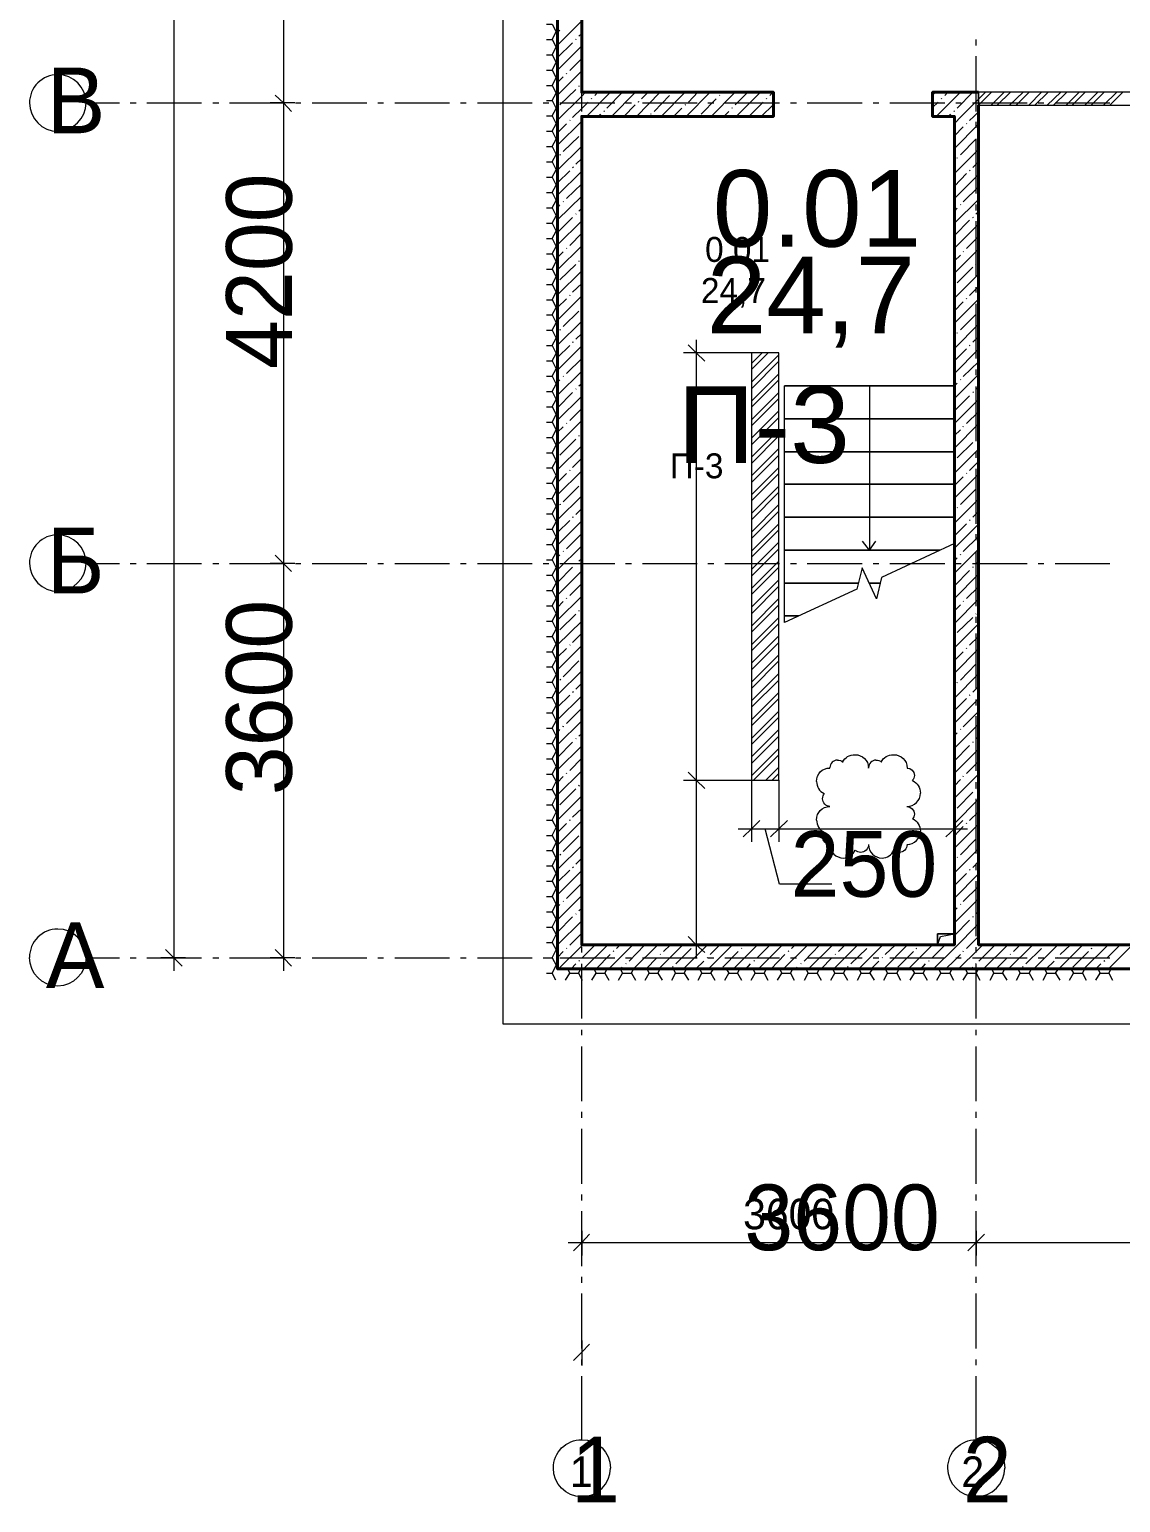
# Model space of a CAD drawing. Header units: millimetres. Extents: x -249154 to 415037, y -45458 to 354837.
# Drawn here: x -235059 to -225100, y -3464 to 9990 of the extents above; entities that cross this region are included whole.
import ezdxf

# ---------------------------------------------------------------- set-up
doc = ezdxf.new("R2010")
doc.units = ezdxf.units.MM
doc.layers.add('PDF _Текст', color=7, linetype='Continuous')
doc.styles.get("Standard").update_dxf_attribs({"font": 'arial.ttf'})

msp = doc.modelspace()

# ---------------------------------------------------------------- linework, layer by layer
at = {"lineweight": 9}
for points in [[(-191611, 25247), (-191611, 25650), (-195996, 25650), (-195996, 29132), (-230738, 29132), (-230738, 909), (-191611, 909), (-191611, 1308)], [(-233742, 28649), (-233742, 1392)], [(-232742, 28649), (-232742, 23675), (-232742, 22828), (-232742, 19672), (-232742, 18524), (-232742, 16520), (-232742, 14919), (-232742, 13521), (-232742, 12619), (-232742, 12017), (-232742, 9319), (-232742, 5112), (-232742, 1392)], [(-230340, 10039), (-230289, 10039), (-230251, 9967), (-230238, 9967)], [(-230289, 9899), (-230251, 9967)], [(-230238, 9848), (-230018, 10068)], [(-230238, 9962), (-230217, 9984)], [(-230340, 9899), (-230289, 9899), (-230251, 9827), (-230238, 9827)], [(-230289, 9759), (-230251, 9827)], [(-230238, 9734), (-230103, 9869)], [(-230238, 9619), (-230018, 9840)], [(-230073, 9899), (-230069, 9903)], [(-230044, 9929), (-230018, 9954)], [(-230018, 9844), (-230018, 9899)], [(-226417, 9844), (-226417, 9899)], [(-230340, 9759), (-230289, 9759), (-230251, 9687), (-230238, 9687)], [(-230128, 9615), (-230018, 9725)], [(-230018, 9242), (-230018, 9746)], [(-226417, 9242), (-226417, 9746)], [(-230340, 9619), (-230289, 9619), (-230251, 9547), (-230238, 9547)], [(-230289, 9619), (-230251, 9687)], [(-230238, 9391), (-230018, 9611)], [(-230238, 9505), (-230188, 9556)], [(-230158, 9585), (-230154, 9590)], [(-230340, 9479), (-230289, 9479), (-230251, 9407), (-230238, 9407)], [(-230289, 9479), (-230251, 9547)], [(-230217, 9302), (-230073, 9441)], [(-230044, 9471), (-230039, 9475)], [(-234140, 9319), (-234085, 9319)], [(-233988, 9319), (-233488, 9319)], [(-233386, 9319), (-233331, 9319)], [(-233233, 9319), (-232734, 9319)], [(-232636, 9319), (-232742, 9319), (-232861, 9319)], [(-232632, 9319), (-232581, 9319)], [(-232479, 9319), (-231980, 9319)], [(-231878, 9319), (-231827, 9319)], [(-231725, 9319), (-231225, 9319)], [(-231124, 9319), (-231073, 9319)], [(-230971, 9319), (-230471, 9319)], [(-230370, 9319), (-230319, 9319)], [(-230340, 9340), (-230289, 9340), (-230251, 9268), (-230238, 9268)], [(-230289, 9340), (-230251, 9407)], [(-230238, 9162), (-230018, 9382), (-229984, 9416)], [(-230217, 9319), (-229717, 9319)], [(-230103, 9187), (-230018, 9268), (-229959, 9327)], [(-229976, 9196), (-229755, 9416)], [(-229929, 9357), (-229925, 9361)], [(-229899, 9386), (-229870, 9416)], [(-229789, 9272), (-229645, 9416)], [(-229747, 9196), (-229527, 9416)], [(-229633, 9196), (-229531, 9302)], [(-229620, 9319), (-229565, 9319)], [(-229518, 9196), (-229302, 9416)], [(-229501, 9327), (-229497, 9335)], [(-229472, 9357), (-229412, 9416)], [(-229463, 9319), (-228963, 9319)], [(-229357, 9242), (-229217, 9386)], [(-229294, 9196), (-229073, 9416)], [(-229188, 9416), (-229188, 9416)], [(-229073, 9302), (-229069, 9306)], [(-229065, 9196), (-228845, 9416)], [(-229044, 9327), (-228959, 9416)], [(-228929, 9217), (-228790, 9357)], [(-228866, 9319), (-228811, 9319)], [(-228836, 9196), (-228616, 9416)], [(-228760, 9386), (-228756, 9391)], [(-228730, 9416), (-228730, 9416)], [(-228713, 9319), (-228213, 9319)], [(-228616, 9302), (-228501, 9416)], [(-228607, 9196), (-228387, 9416)], [(-228493, 9196), (-228362, 9327)], [(-228379, 9196), (-228268, 9306)], [(-228332, 9357), (-228328, 9361)], [(-228302, 9386), (-228273, 9416)], [(-228112, 9319), (-228057, 9319)], [(-227959, 9319), (-227459, 9319)], [(-227358, 9319), (-227307, 9319)], [(-227205, 9319), (-226705, 9319)], [(-226815, 9391), (-226790, 9416)], [(-226815, 9276), (-226765, 9327)], [(-226782, 9196), (-226561, 9416)], [(-226735, 9357), (-226731, 9361)], [(-226705, 9386), (-226676, 9416)], [(-226616, 9132), (-226553, 9196), (-226396, 9352)], [(-226604, 9319), (-226553, 9319)], [(-226591, 9272), (-226447, 9416)], [(-226451, 9319), (-225951, 9319)], [(-226396, 9352), (-226332, 9416)], [(-226396, 9297), (-226277, 9416)], [(-226396, 9297), (-226396, 9416)], [(-226282, 9297), (-226163, 9416)], [(-226227, 9297), (-226104, 9416)], [(-226112, 9297), (-225989, 9416)], [(-226053, 9297), (-225934, 9416)], [(-225938, 9297), (-225820, 9416)], [(-225883, 9297), (-225761, 9416)], [(-225850, 9319), (-225799, 9319)], [(-225769, 9297), (-225646, 9416)], [(-225710, 9297), (-225591, 9416)], [(-225697, 9319), (-225197, 9319)], [(-225595, 9297), (-225477, 9416)], [(-225540, 9297), (-225422, 9416)], [(-225426, 9297), (-225307, 9416)], [(-225367, 9297), (-225248, 9416)], [(-225256, 9297), (-225134, 9416)], [(-225197, 9297), (-225079, 9416)], [(-230340, 9200), (-230289, 9200), (-230251, 9128), (-230238, 9128)], [(-230289, 9200), (-230251, 9268)], [(-230238, 9276), (-230238, 9276)], [(-230238, 8933), (-230018, 9153)], [(-230128, 9158), (-230124, 9162)], [(-229861, 9196), (-229844, 9217)], [(-229815, 9242), (-229811, 9246)], [(-229387, 9217), (-229383, 9221)], [(-229179, 9196), (-229103, 9272)], [(-228722, 9196), (-228675, 9242)], [(-228646, 9272), (-228641, 9276)], [(-226667, 9196), (-226650, 9217)], [(-226621, 9242), (-226616, 9246)], [(-226477, 9158), (-226438, 9196), (-226396, 9238)], [(-230340, 9060), (-230289, 9060), (-230251, 8988), (-230238, 8988)], [(-230289, 9060), (-230251, 9128)], [(-230238, 9047), (-230158, 9128)], [(-230018, 9090), (-230018, 9145)], [(-226616, 8903), (-226396, 9124)], [(-226616, 9018), (-226536, 9102)], [(-226506, 9128), (-226502, 9132)], [(-226417, 9090), (-226417, 9145)], [(-230340, 8920), (-230289, 8920), (-230251, 8848), (-230238, 8848)], [(-230289, 8920), (-230251, 8988)], [(-230238, 8704), (-230018, 8925)], [(-230188, 8874), (-230044, 9013)], [(-230018, 8492), (-230018, 8992)], [(-226616, 8675), (-226396, 8895)], [(-226561, 8844), (-226421, 8988)], [(-226417, 8492), (-226417, 8992)], [(-230340, 8780), (-230289, 8780), (-230251, 8708), (-230238, 8708)], [(-230289, 8780), (-230251, 8848)], [(-230217, 8844), (-230209, 8848)], [(-230073, 8759), (-230018, 8810)], [(-226591, 8814), (-226587, 8819)], [(-226447, 8730), (-226396, 8780)], [(-230340, 8641), (-230289, 8641), (-230251, 8569), (-230238, 8569)], [(-230289, 8641), (-230251, 8708)], [(-230238, 8590), (-230128, 8700)], [(-230238, 8475), (-230018, 8696)], [(-230103, 8730), (-230094, 8734)], [(-226616, 8560), (-226506, 8675)], [(-226616, 8446), (-226396, 8666)], [(-226477, 8700), (-226472, 8704)], [(-230340, 8501), (-230289, 8501), (-230251, 8429), (-230238, 8429)], [(-230289, 8501), (-230251, 8569)], [(-230158, 8446), (-230018, 8581)], [(-226536, 8416), (-226396, 8552)], [(-230340, 8361), (-230289, 8361), (-230251, 8289), (-230238, 8289)], [(-230289, 8361), (-230251, 8429)], [(-230238, 8251), (-230018, 8467)], [(-230238, 8361), (-230217, 8387)], [(-230188, 8416), (-230183, 8420)], [(-230044, 8331), (-230018, 8357)], [(-230018, 8336), (-230018, 8391)], [(-226616, 8221), (-226396, 8437)], [(-226616, 8331), (-226591, 8357)], [(-226561, 8387), (-226557, 8391)], [(-226417, 8336), (-226417, 8391)], [(-230340, 8221), (-230289, 8221), (-230251, 8149), (-230238, 8149)], [(-230289, 8221), (-230251, 8289)], [(-230238, 8137), (-230103, 8272)], [(-230238, 8022), (-230018, 8242)], [(-230073, 8302), (-230069, 8306)], [(-230018, 7738), (-230018, 8238)], [(-226616, 8107), (-226477, 8247)], [(-226616, 7993), (-226396, 8213)], [(-226447, 8272), (-226443, 8276)], [(-226421, 8302), (-226396, 8327)], [(-226417, 7738), (-226417, 8238)], [(-230340, 8081), (-230289, 8081), (-230251, 8009), (-230238, 8009)], [(-230289, 8081), (-230251, 8149)], [(-230128, 8018), (-230018, 8128)], [(-226506, 7988), (-226396, 8098)], [(-230340, 7942), (-230289, 7942), (-230251, 7870), (-230238, 7870)], [(-230289, 7942), (-230251, 8009)], [(-230238, 7793), (-230018, 8014)], [(-230238, 7908), (-230188, 7959)], [(-230158, 7988), (-230154, 7993)], [(-226616, 7764), (-226396, 7984)], [(-226536, 7959), (-226532, 7963)], [(-230289, 7802), (-230251, 7870)], [(-230217, 7704), (-230073, 7844)], [(-230044, 7874), (-230039, 7878)], [(-226616, 7878), (-226561, 7929)], [(-226591, 7675), (-226447, 7819)], [(-226421, 7844), (-226417, 7848)], [(-230340, 7802), (-230289, 7802), (-230251, 7730), (-230238, 7730)], [(-230289, 7662), (-230251, 7730)], [(-230238, 7565), (-230018, 7785)], [(-230238, 7679), (-230238, 7679)], [(-230103, 7590), (-230018, 7671)], [(-226616, 7535), (-226396, 7755)], [(-230340, 7662), (-230289, 7662), (-230251, 7590), (-230238, 7590)], [(-230289, 7522), (-230251, 7590)], [(-230238, 7336), (-230018, 7556)], [(-230128, 7560), (-230124, 7565)], [(-230018, 7586), (-230018, 7637)], [(-226616, 7649), (-226616, 7649)], [(-226506, 7531), (-226502, 7535)], [(-226477, 7560), (-226396, 7641)], [(-226417, 7586), (-226417, 7637)], [(-230340, 7522), (-230289, 7522), (-230251, 7450), (-230238, 7450)], [(-230289, 7382), (-230251, 7450)], [(-230238, 7450), (-230158, 7531)], [(-230188, 7277), (-230044, 7416)], [(-230018, 6984), (-230018, 7484)], [(-226616, 7306), (-226396, 7527)], [(-226616, 7421), (-226536, 7501)], [(-226417, 6984), (-226417, 7484)], [(-230340, 7382), (-230289, 7382), (-230251, 7310), (-230238, 7310)], [(-230289, 7243), (-230251, 7310)], [(-230238, 7107), (-230018, 7327)], [(-226616, 7077), (-226396, 7298)], [(-226561, 7247), (-226421, 7387)], [(-230340, 7243), (-230289, 7243), (-230251, 7171), (-230238, 7171)], [(-230289, 7103), (-230251, 7171)], [(-230217, 7247), (-230209, 7251)], [(-230103, 7133), (-230094, 7137)], [(-230073, 7162), (-230018, 7213)], [(-228972, 7154), (-228972, 3133), (-228972, 1511)], [(-226591, 7217), (-226587, 7222)], [(-226447, 7133), (-226396, 7183)], [(-230340, 7103), (-230289, 7103), (-230251, 7031), (-230238, 7031)], [(-230289, 6963), (-230251, 7031)], [(-230238, 6993), (-230128, 7103)], [(-230238, 6878), (-230018, 7099)], [(-228468, 7035), (-228972, 7035), (-229090, 7035)], [(-228468, 6938), (-228370, 7035)], [(-228468, 6883), (-228315, 7035)], [(-228468, 6768), (-228218, 7018)], [(-226616, 6963), (-226506, 7073)], [(-226616, 6849), (-226396, 7069)], [(-226477, 7103), (-226472, 7107)], [(-230340, 6963), (-230289, 6963), (-230251, 6891), (-230238, 6891)], [(-230289, 6823), (-230251, 6891)], [(-230238, 6650), (-230018, 6870)], [(-230158, 6849), (-230018, 6984)], [(-230018, 6832), (-230018, 6883)], [(-228468, 6709), (-228218, 6959)], [(-226536, 6819), (-226396, 6955)], [(-226417, 6832), (-226417, 6883)], [(-230340, 6823), (-230289, 6823), (-230251, 6751), (-230238, 6751)], [(-230289, 6683), (-230251, 6751)], [(-230238, 6764), (-230217, 6789)], [(-230188, 6819), (-230183, 6823)], [(-230044, 6734), (-230018, 6756)], [(-230018, 6230), (-230018, 6730)], [(-228468, 6595), (-228218, 6844)], [(-228468, 6539), (-228218, 6789)], [(-226616, 6734), (-228167, 6734)], [(-227392, 6734), (-227392, 6434), (-227392, 6133), (-227392, 5836), (-227392, 5535), (-227392, 5235), (-227455, 5315)], [(-226616, 6620), (-226396, 6840)], [(-226616, 6734), (-226591, 6760)], [(-226561, 6789), (-226557, 6794)], [(-226417, 6230), (-226417, 6730)], [(-230340, 6683), (-230289, 6683), (-230251, 6611), (-230238, 6611)], [(-230289, 6544), (-230251, 6611)], [(-230238, 6535), (-230103, 6675)], [(-230238, 6421), (-230018, 6641)], [(-230073, 6705), (-230069, 6709)], [(-228468, 6425), (-228218, 6675)], [(-228468, 6370), (-228218, 6620)], [(-226616, 6506), (-226477, 6645)], [(-226616, 6391), (-226396, 6611)], [(-226447, 6675), (-226443, 6679)], [(-226421, 6705), (-226396, 6726)], [(-230340, 6544), (-230289, 6544), (-230251, 6472), (-230238, 6472)], [(-230289, 6404), (-230251, 6472)], [(-230128, 6417), (-230018, 6527)], [(-228468, 6256), (-228218, 6506)], [(-226506, 6391), (-226396, 6497)], [(-230340, 6404), (-230289, 6404), (-230251, 6332), (-230238, 6332)], [(-230289, 6264), (-230251, 6332)], [(-230238, 6196), (-230018, 6417)], [(-230238, 6311), (-230188, 6362)], [(-230158, 6391), (-230154, 6395)], [(-228468, 6196), (-228218, 6446)], [(-228468, 6082), (-228218, 6332)], [(-226616, 6167), (-226396, 6387)], [(-226616, 6281), (-226561, 6332)], [(-226536, 6362), (-226532, 6366)], [(-230340, 6264), (-230289, 6264), (-230251, 6192), (-230238, 6192)], [(-230289, 6124), (-230251, 6192)], [(-230217, 6103), (-230073, 6247)], [(-230044, 6277), (-230039, 6281)], [(-228468, 6027), (-228218, 6277)], [(-226591, 6078), (-226447, 6217)], [(-226421, 6247), (-226417, 6251)], [(-230340, 6124), (-230289, 6124), (-230251, 6052), (-230238, 6052)], [(-230238, 5968), (-230018, 6188)], [(-230238, 6082), (-230238, 6082)], [(-230103, 5989), (-230018, 6073)], [(-230018, 6078), (-230018, 6129)], [(-228468, 5912), (-228218, 6162)], [(-228468, 5853), (-228218, 6103)], [(-226616, 5938), (-226396, 6158)], [(-226417, 6078), (-226417, 6129)], [(-230340, 5985), (-230289, 5985), (-230251, 5912), (-230238, 5912)], [(-230289, 5985), (-230251, 6052)], [(-230238, 5739), (-230018, 5959)], [(-230238, 5853), (-230158, 5934)], [(-230128, 5963), (-230124, 5968)], [(-230018, 5476), (-230018, 5976)], [(-228468, 5739), (-228218, 5989)], [(-228468, 5684), (-228218, 5934)], [(-226616, 6052), (-226616, 6052)], [(-226616, 5709), (-226396, 5929)], [(-226506, 5934), (-226502, 5938)], [(-226477, 5963), (-226396, 6044)], [(-226417, 5476), (-226417, 5976)], [(-230340, 5845), (-230289, 5845), (-230251, 5773), (-230238, 5773)], [(-230289, 5845), (-230251, 5912)], [(-230188, 5675), (-230044, 5819)], [(-228468, 5569), (-228218, 5819)], [(-226616, 5824), (-226536, 5904)], [(-226561, 5650), (-226421, 5790)], [(-230340, 5705), (-230289, 5705), (-230251, 5633), (-230238, 5633)], [(-230289, 5705), (-230251, 5773)], [(-230238, 5510), (-230018, 5730)], [(-230217, 5650), (-230209, 5654)], [(-228468, 5510), (-228218, 5764)], [(-226616, 5480), (-226396, 5701)], [(-230340, 5565), (-230289, 5565), (-230251, 5493), (-230238, 5493)], [(-230289, 5565), (-230251, 5633)], [(-230103, 5535), (-230094, 5540)], [(-230073, 5561), (-230018, 5616)], [(-228468, 5400), (-228218, 5650)], [(-228468, 5341), (-228218, 5591)], [(-226591, 5620), (-226587, 5624)], [(-226447, 5535), (-226396, 5586)], [(-230340, 5425), (-230289, 5425), (-230251, 5353), (-230238, 5353)], [(-230289, 5425), (-230251, 5493)], [(-230238, 5396), (-230128, 5506)], [(-230238, 5281), (-230018, 5502)], [(-230158, 5247), (-230018, 5387)], [(-228468, 5226), (-228218, 5476)], [(-228468, 5171), (-228218, 5421)], [(-226616, 5366), (-226506, 5476)], [(-226616, 5252), (-226396, 5472)], [(-226477, 5506), (-226472, 5510)], [(-230340, 5286), (-230289, 5286), (-230251, 5213), (-230238, 5213)], [(-230289, 5286), (-230251, 5353)], [(-230238, 5053), (-230018, 5273)], [(-230018, 5324), (-230018, 5379)], [(-228468, 5057), (-228218, 5307)], [(-228468, 4997), (-228218, 5247)], [(-227392, 5235), (-227332, 5315)], [(-226536, 5222), (-226396, 5358)], [(-226417, 5324), (-226417, 5379)], [(-230340, 5146), (-230289, 5146), (-230251, 5074), (-230238, 5074)], [(-230289, 5146), (-230251, 5213)], [(-230238, 5167), (-230217, 5192)], [(-230188, 5222), (-230183, 5226)], [(-230044, 5133), (-230018, 5158)], [(-230018, 4722), (-230018, 5222)], [(-228468, 4883), (-228218, 5133)], [(-226616, 5023), (-226396, 5243)], [(-226616, 5137), (-226591, 5163)], [(-226561, 5192), (-226557, 5197)], [(-226421, 5108), (-226396, 5129)], [(-226417, 4722), (-226417, 5222)], [(-234543, 5112), (-234237, 5112)], [(-234140, 5112), (-234085, 5112)], [(-233988, 5112), (-233488, 5112)], [(-233386, 5112), (-233331, 5112)], [(-233233, 5112), (-232734, 5112)], [(-232636, 5112), (-232742, 5112), (-232861, 5112)], [(-232632, 5112), (-232581, 5112)], [(-232479, 5112), (-231980, 5112)], [(-231878, 5112), (-231827, 5112)], [(-231725, 5112), (-231225, 5112)], [(-231124, 5112), (-231073, 5112)], [(-230971, 5112), (-230471, 5112)], [(-230370, 5112), (-230319, 5112)], [(-230340, 5006), (-230289, 5006), (-230251, 4934), (-230238, 4934)], [(-230289, 5006), (-230251, 5074)], [(-230238, 4938), (-230103, 5078)], [(-230238, 4824), (-230018, 5044)], [(-230217, 5112), (-229717, 5112)], [(-230073, 5108), (-230069, 5112)], [(-229620, 5112), (-229565, 5112)], [(-229463, 5112), (-228963, 5112)], [(-228866, 5112), (-228811, 5112)], [(-228713, 5112), (-228213, 5112)], [(-228468, 4828), (-228218, 5078)], [(-228112, 5112), (-228057, 5112)], [(-227959, 5112), (-227459, 5112)], [(-227358, 5112), (-227307, 5112)], [(-227205, 5112), (-226705, 5112)], [(-226616, 4908), (-226477, 5048)], [(-226616, 4794), (-226396, 5014)], [(-226604, 5112), (-226553, 5112)], [(-226451, 5112), (-225951, 5112)], [(-226447, 5078), (-226443, 5082)], [(-225850, 5112), (-225799, 5112)], [(-225697, 5112), (-225197, 5112)], [(-230340, 4866), (-230289, 4866), (-230251, 4794), (-230238, 4794)], [(-230289, 4866), (-230251, 4934)], [(-230128, 4820), (-230018, 4930)], [(-228468, 4714), (-228218, 4964)], [(-228468, 4654), (-228218, 4904)], [(-226506, 4794), (-226396, 4900)], [(-230340, 4726), (-230289, 4726), (-230251, 4654), (-230238, 4654)], [(-230289, 4726), (-230251, 4794)], [(-230238, 4595), (-230018, 4815)], [(-230238, 4709), (-230188, 4764)], [(-230158, 4794), (-230154, 4798)], [(-228468, 4540), (-228218, 4794)], [(-228468, 4485), (-228218, 4735)], [(-226616, 4565), (-226396, 4786)], [(-226616, 4680), (-226561, 4735)], [(-226536, 4764), (-226532, 4769)], [(-230340, 4587), (-230289, 4587), (-230251, 4514), (-230238, 4514)], [(-230289, 4587), (-230251, 4654)], [(-230238, 4370), (-230018, 4587)], [(-230217, 4506), (-230073, 4650)], [(-230044, 4680), (-230039, 4684)], [(-230018, 4570), (-230018, 4625)], [(-228468, 4370), (-228218, 4620)], [(-226591, 4481), (-226447, 4620)], [(-226421, 4650), (-226417, 4654)], [(-226417, 4570), (-226417, 4625)], [(-230340, 4447), (-230289, 4447), (-230251, 4375), (-230238, 4375)], [(-230289, 4447), (-230251, 4514)], [(-230238, 4481), (-230238, 4485)], [(-230103, 4392), (-230018, 4476)], [(-230018, 3968), (-230018, 4472)], [(-228468, 4315), (-228218, 4565)], [(-228468, 4201), (-228218, 4451)], [(-226616, 4341), (-226396, 4561)], [(-226616, 4451), (-226616, 4455)], [(-226477, 4366), (-226396, 4447)], [(-226417, 3968), (-226417, 4472)], [(-230340, 4307), (-230289, 4307), (-230251, 4235), (-230238, 4235)], [(-230289, 4307), (-230251, 4375)], [(-230238, 4142), (-230018, 4362)], [(-230238, 4256), (-230158, 4337)], [(-230128, 4366), (-230124, 4370)], [(-228468, 4142), (-228218, 4392)], [(-226616, 4112), (-226396, 4332)], [(-226616, 4226), (-226536, 4307)], [(-226506, 4337), (-226502, 4341)], [(-230289, 4167), (-230251, 4235)], [(-230188, 4078), (-230044, 4222)], [(-228468, 4027), (-228218, 4277)], [(-228468, 3972), (-228218, 4222)], [(-226561, 4048), (-226421, 4193)], [(-230340, 4167), (-230289, 4167), (-230251, 4095), (-230238, 4095)], [(-230289, 4027), (-230251, 4095)], [(-230238, 3913), (-230018, 4133)], [(-230217, 4048), (-230209, 4057)], [(-228468, 3858), (-228218, 4108)], [(-228468, 3799), (-228218, 4048)], [(-226616, 3883), (-226396, 4104)], [(-230340, 4027), (-230289, 4027), (-230251, 3955), (-230238, 3955)], [(-230289, 3888), (-230251, 3955)], [(-230238, 3799), (-230128, 3909)], [(-230238, 3684), (-230018, 3904)], [(-230103, 3938), (-230094, 3943)], [(-230073, 3964), (-230018, 4019)], [(-228468, 3684), (-228218, 3934)], [(-226591, 4023), (-226587, 4027)], [(-226477, 3909), (-226472, 3913)], [(-226447, 3938), (-226396, 3989)], [(-230340, 3888), (-230289, 3888), (-230251, 3815), (-230238, 3815)], [(-230289, 3748), (-230251, 3815)], [(-230158, 3650), (-230018, 3790)], [(-230018, 3815), (-230018, 3871)], [(-228468, 3629), (-228218, 3879)], [(-226616, 3769), (-226506, 3879)], [(-226616, 3655), (-226396, 3875)], [(-226417, 3815), (-226417, 3871)], [(-230340, 3748), (-230289, 3748), (-230251, 3676), (-230238, 3676)], [(-230289, 3608), (-230251, 3676)], [(-230238, 3455), (-230018, 3676)], [(-230018, 3218), (-230018, 3718)], [(-228468, 3515), (-228218, 3765)], [(-228468, 3460), (-228218, 3710)], [(-226616, 3426), (-226396, 3646)], [(-226536, 3621), (-226396, 3760)], [(-226417, 3218), (-226417, 3718)], [(-230340, 3608), (-230289, 3608), (-230251, 3536), (-230238, 3536)], [(-230289, 3468), (-230251, 3536)], [(-230238, 3570), (-230217, 3595)], [(-230188, 3621), (-230183, 3629)], [(-230073, 3510), (-230069, 3515)], [(-230044, 3536), (-230018, 3561)], [(-228468, 3345), (-228218, 3595)], [(-228468, 3286), (-228218, 3536)], [(-226616, 3540), (-226591, 3566)], [(-226561, 3595), (-226557, 3599)], [(-226421, 3510), (-226396, 3532)], [(-230340, 3468), (-230289, 3468), (-230251, 3396), (-230238, 3396)], [(-230289, 3328), (-230251, 3396)], [(-230238, 3341), (-230103, 3481)], [(-230238, 3227), (-230018, 3447)], [(-228468, 3172), (-228218, 3422)], [(-228451, 3133), (-228218, 3366)], [(-226616, 3311), (-226477, 3451)], [(-226616, 3197), (-226396, 3417)], [(-226447, 3481), (-226443, 3485)], [(-230340, 3328), (-230289, 3328), (-230251, 3256), (-230238, 3256)], [(-230289, 3189), (-230251, 3256)], [(-230128, 3222), (-230018, 3333)], [(-228336, 3133), (-228218, 3252)], [(-226506, 3193), (-226396, 3303)], [(-230340, 3189), (-230289, 3189), (-230251, 3121), (-230238, 3121)], [(-230289, 3049), (-230251, 3121)], [(-230238, 2998), (-230018, 3218)], [(-230238, 3112), (-230188, 3167)], [(-230158, 3193), (-230154, 3201)], [(-230018, 3061), (-230018, 3116)], [(-229090, 3133), (-228972, 3133), (-228468, 3133), (-228468, 2689), (-228468, 2570)], [(-228281, 3133), (-228218, 3193)], [(-228218, 3133), (-228218, 2689), (-228218, 2570)], [(-226616, 2968), (-226396, 3189)], [(-226616, 3083), (-226561, 3138)], [(-226616, 3133), (-226616, 2689), (-226616, 2570)], [(-226536, 3167), (-226532, 3172)], [(-226417, 3061), (-226417, 3116)], [(-230340, 3049), (-230289, 3049), (-230251, 2981), (-230238, 2981)], [(-230289, 2909), (-230251, 2981)], [(-230238, 2769), (-230018, 2989)], [(-230217, 2909), (-230073, 3053)], [(-230044, 3078), (-230039, 3087)], [(-230018, 2464), (-230018, 2964)], [(-226591, 2879), (-226447, 3023)], [(-226421, 3053), (-226417, 3057)], [(-226417, 2464), (-226417, 2964)], [(-230340, 2909), (-230289, 2909), (-230251, 2841), (-230238, 2841)], [(-230289, 2769), (-230251, 2841)], [(-230238, 2883), (-230238, 2883)], [(-230103, 2795), (-230018, 2875)], [(-226616, 2739), (-226396, 2960)], [(-226616, 2854), (-226616, 2858)], [(-226477, 2765), (-226396, 2845)], [(-230340, 2769), (-230289, 2769), (-230251, 2701), (-230238, 2701)], [(-230289, 2629), (-230251, 2701)], [(-230238, 2540), (-230018, 2761)], [(-230238, 2655), (-230158, 2739)], [(-230128, 2765), (-230124, 2773)], [(-226616, 2511), (-226396, 2731)], [(-226616, 2625), (-226536, 2710)], [(-226506, 2739), (-226502, 2744)], [(-230340, 2629), (-230289, 2629), (-230251, 2562), (-230238, 2562)], [(-230289, 2490), (-230251, 2562)], [(-230188, 2481), (-230044, 2625)], [(-228590, 2689), (-228218, 2689), (-226498, 2689)], [(-227735, 2185), (-228213, 2185), (-228345, 2689)], [(-226561, 2451), (-226421, 2595)], [(-230340, 2490), (-230289, 2490), (-230251, 2422), (-230238, 2422)], [(-230238, 2316), (-230018, 2536)], [(-230217, 2451), (-230209, 2456)], [(-226616, 2286), (-226396, 2506)], [(-226591, 2426), (-226587, 2430)], [(-230340, 2350), (-230289, 2350), (-230251, 2282), (-230238, 2282)], [(-230289, 2350), (-230251, 2422)], [(-230238, 2201), (-230128, 2312)], [(-230238, 2087), (-230018, 2307)], [(-230103, 2337), (-230094, 2341)], [(-230073, 2367), (-230018, 2422)], [(-230018, 2312), (-230018, 2362)], [(-226477, 2312), (-226472, 2316)], [(-226447, 2337), (-226396, 2392)], [(-226417, 2312), (-226417, 2362)], [(-230340, 2210), (-230289, 2210), (-230251, 2142), (-230238, 2142)], [(-230289, 2210), (-230251, 2282)], [(-230158, 2053), (-230018, 2193)], [(-230018, 1710), (-230018, 2210)], [(-226616, 2172), (-226506, 2282)], [(-226616, 2057), (-226396, 2278)], [(-226536, 2024), (-226396, 2163)], [(-226417, 1710), (-226417, 2210)], [(-230340, 2070), (-230289, 2070), (-230251, 2002), (-230238, 2002)], [(-230289, 2070), (-230251, 2142)], [(-230238, 1858), (-230018, 2079)], [(-230188, 2024), (-230183, 2028)], [(-226616, 1829), (-226396, 2049)], [(-230340, 1930), (-230289, 1930), (-230251, 1863), (-230238, 1863)], [(-230289, 1930), (-230251, 2002)], [(-230238, 1973), (-230217, 1998)], [(-230238, 1744), (-230103, 1884)], [(-230073, 1909), (-230069, 1913)], [(-230044, 1939), (-230018, 1964)], [(-226616, 1943), (-226591, 1968)], [(-226561, 1998), (-226557, 2002)], [(-226447, 1884), (-226443, 1888)], [(-226421, 1909), (-226396, 1935)], [(-230340, 1791), (-230289, 1791), (-230251, 1723), (-230238, 1723)], [(-230289, 1791), (-230251, 1863)], [(-230238, 1630), (-230018, 1850)], [(-226807, 1409), (-226616, 1600), (-226396, 1820)], [(-226616, 1714), (-226477, 1854)], [(-230340, 1651), (-230289, 1651), (-230251, 1583), (-230238, 1583)], [(-230289, 1651), (-230251, 1723)], [(-230230, 1409), (-230018, 1621), (-230010, 1630)], [(-230128, 1625), (-230018, 1735)], [(-230014, 1511), (-229895, 1630)], [(-230001, 1409), (-229781, 1630)], [(-229772, 1409), (-229552, 1630)], [(-229700, 1596), (-229666, 1630)], [(-229586, 1481), (-229446, 1625)], [(-229544, 1409), (-229323, 1630)], [(-229315, 1409), (-229095, 1630)], [(-229272, 1570), (-229209, 1630)], [(-229090, 1409), (-228870, 1630)], [(-228866, 1630), (-228972, 1630), (-229090, 1630)], [(-228989, 1625), (-228984, 1630)], [(-228862, 1409), (-228641, 1630)], [(-228845, 1541), (-228756, 1630)], [(-228633, 1409), (-228413, 1630)], [(-228531, 1625), (-228527, 1630)], [(-228417, 1511), (-228298, 1630)], [(-228404, 1409), (-228184, 1630)], [(-228175, 1409), (-227955, 1630)], [(-228103, 1596), (-228069, 1630)], [(-227989, 1481), (-227849, 1625)], [(-227947, 1409), (-227726, 1630)], [(-227718, 1409), (-227497, 1630)], [(-227675, 1570), (-227612, 1630)], [(-227489, 1409), (-227269, 1630)], [(-227392, 1625), (-227387, 1630)], [(-227260, 1409), (-227044, 1630)], [(-227248, 1541), (-227154, 1630)], [(-227036, 1409), (-226815, 1630)], [(-226934, 1625), (-226930, 1630)], [(-226820, 1511), (-226701, 1630)], [(-226769, 1630), (-226743, 1706), (-226616, 1731)], [(-226578, 1409), (-226396, 1591), (-226358, 1630)], [(-226506, 1596), (-226396, 1706)], [(-226392, 1481), (-226248, 1625)], [(-226349, 1409), (-226129, 1630)], [(-226121, 1409), (-225900, 1630)], [(-226078, 1570), (-226015, 1630)], [(-225892, 1409), (-225672, 1630)], [(-225794, 1625), (-225786, 1630)], [(-225663, 1409), (-225443, 1630)], [(-225650, 1541), (-225557, 1630)], [(-225434, 1409), (-225214, 1630)], [(-225337, 1625), (-225328, 1630)], [(-225223, 1511), (-225104, 1630)], [(-225210, 1409), (-224990, 1630)], [(-234543, 1511), (-234237, 1511)], [(-234140, 1511), (-234085, 1511)], [(-233988, 1511), (-233488, 1511)], [(-233636, 1511), (-233742, 1511), (-233860, 1511)], [(-233386, 1511), (-233331, 1511)], [(-233233, 1511), (-232734, 1511)], [(-232636, 1511), (-232742, 1511), (-232861, 1511)], [(-232632, 1511), (-232581, 1511)], [(-232479, 1511), (-231980, 1511)], [(-231878, 1511), (-231827, 1511)], [(-231725, 1511), (-231225, 1511)], [(-231124, 1511), (-231073, 1511)], [(-230971, 1511), (-230471, 1511)], [(-230370, 1511), (-230319, 1511)], [(-230340, 1511), (-230289, 1511), (-230251, 1443), (-230238, 1443)], [(-230289, 1511), (-230251, 1583)], [(-230238, 1515), (-230188, 1570)], [(-230217, 1511), (-229717, 1511)], [(-230158, 1596), (-230154, 1600)], [(-230044, 1481), (-230039, 1486)], [(-230018, 1558), (-230018, 1608)], [(-229887, 1409), (-229760, 1541)], [(-229730, 1570), (-229726, 1574)], [(-229620, 1511), (-229565, 1511)], [(-229463, 1511), (-228963, 1511)], [(-229429, 1409), (-229332, 1511)], [(-229302, 1541), (-229298, 1545)], [(-229158, 1456), (-229018, 1596)], [(-228976, 1409), (-228904, 1481)], [(-228874, 1511), (-228870, 1515)], [(-228866, 1511), (-228811, 1511)], [(-228730, 1426), (-228590, 1570)], [(-228713, 1511), (-228213, 1511)], [(-228561, 1596), (-228557, 1600)], [(-228446, 1481), (-228442, 1486)], [(-228290, 1409), (-228163, 1541)], [(-228133, 1570), (-228129, 1574)], [(-228112, 1511), (-228057, 1511)], [(-227959, 1511), (-227459, 1511)], [(-227832, 1409), (-227735, 1511)], [(-227705, 1541), (-227701, 1545)], [(-227561, 1456), (-227417, 1596)], [(-227375, 1409), (-227307, 1481)], [(-227358, 1511), (-227307, 1511)], [(-227277, 1511), (-227273, 1515)], [(-227205, 1511), (-226705, 1511)], [(-227133, 1426), (-226989, 1570)], [(-226964, 1596), (-226959, 1600)], [(-226849, 1481), (-226845, 1486)], [(-226693, 1409), (-226616, 1486), (-226561, 1541)], [(-226604, 1511), (-226553, 1511)], [(-226536, 1570), (-226532, 1574)], [(-226451, 1511), (-225951, 1511)], [(-226417, 1558), (-226417, 1608)], [(-226235, 1409), (-226133, 1511)], [(-226108, 1541), (-226104, 1545)], [(-225964, 1456), (-225820, 1596)], [(-225850, 1511), (-225799, 1511)], [(-225778, 1409), (-225705, 1481)], [(-225697, 1511), (-225197, 1511)], [(-225680, 1511), (-225676, 1515)], [(-225536, 1426), (-225392, 1570)], [(-225367, 1596), (-225358, 1600)], [(-225252, 1481), (-225244, 1486)], [(-230340, 1371), (-230289, 1371), (-230268, 1409), (-230251, 1443)], [(-230255, 1308), (-230289, 1371)], [(-230238, 1409), (-230238, 1409)], [(-230166, 1308), (-230128, 1371)], [(-230149, 1409), (-230128, 1371), (-230048, 1371), (-230014, 1308)], [(-230116, 1409), (-230073, 1456)], [(-230048, 1371), (-230027, 1409)], [(-230018, 956), (-230018, 1456)], [(-229925, 1308), (-229887, 1371)], [(-229908, 1409), (-229887, 1371), (-229806, 1371), (-229772, 1308)], [(-229806, 1371), (-229785, 1409)], [(-229683, 1308), (-229645, 1371)], [(-229666, 1409), (-229645, 1371), (-229565, 1371), (-229527, 1308)], [(-229658, 1409), (-229645, 1426)], [(-229616, 1456), (-229611, 1460)], [(-229565, 1371), (-229544, 1409)], [(-229438, 1308), (-229404, 1371)], [(-229425, 1409), (-229404, 1371), (-229323, 1371), (-229285, 1308)], [(-229323, 1371), (-229302, 1409)], [(-229196, 1308), (-229162, 1371)], [(-229188, 1426), (-229184, 1430)], [(-229184, 1409), (-229162, 1371), (-229082, 1371), (-229044, 1308)], [(-229082, 1371), (-229061, 1409)], [(-228955, 1308), (-228921, 1371)], [(-228942, 1409), (-228921, 1371), (-228840, 1371), (-228802, 1308)], [(-228840, 1371), (-228815, 1409)], [(-228713, 1308), (-228675, 1371)], [(-228701, 1409), (-228675, 1371), (-228595, 1371), (-228561, 1308)], [(-228595, 1371), (-228574, 1409)], [(-228518, 1409), (-228476, 1456)], [(-228472, 1308), (-228434, 1371)], [(-228455, 1409), (-228434, 1371), (-228353, 1371), (-228319, 1308)], [(-228353, 1371), (-228332, 1409)], [(-228230, 1308), (-228192, 1371)], [(-228213, 1409), (-228192, 1371), (-228112, 1371), (-228078, 1308)], [(-228112, 1371), (-228091, 1409)], [(-228061, 1409), (-228048, 1426)], [(-228019, 1456), (-228014, 1460)], [(-227985, 1308), (-227951, 1371)], [(-227972, 1409), (-227951, 1371), (-227870, 1371), (-227832, 1308)], [(-227870, 1371), (-227849, 1409)], [(-227743, 1308), (-227709, 1371)], [(-227730, 1409), (-227709, 1371), (-227629, 1371), (-227591, 1308)], [(-227629, 1371), (-227608, 1409)], [(-227591, 1426), (-227586, 1430)], [(-227502, 1308), (-227468, 1371)], [(-227489, 1409), (-227468, 1371), (-227387, 1371), (-227349, 1308)], [(-227387, 1371), (-227362, 1409)], [(-227260, 1308), (-227226, 1371)], [(-227248, 1409), (-227226, 1371), (-227142, 1371), (-227108, 1308)], [(-227142, 1371), (-227120, 1409)], [(-227019, 1308), (-226981, 1371)], [(-227006, 1409), (-226981, 1371), (-226900, 1371), (-226866, 1308)], [(-226921, 1409), (-226879, 1456)], [(-226900, 1371), (-226879, 1409)], [(-226777, 1308), (-226739, 1371)], [(-226760, 1409), (-226739, 1371), (-226659, 1371), (-226625, 1308)], [(-226659, 1371), (-226637, 1409)], [(-226536, 1308), (-226498, 1371)], [(-226519, 1409), (-226498, 1371), (-226417, 1371), (-226383, 1308)], [(-226464, 1409), (-226447, 1426)], [(-226421, 1456), (-226417, 1460)], [(-226417, 956), (-226417, 1456)], [(-226417, 1371), (-226396, 1409)], [(-226290, 1308), (-226256, 1371)], [(-226277, 1409), (-226256, 1371), (-226176, 1371), (-226138, 1308)], [(-226176, 1371), (-226155, 1409)], [(-226049, 1308), (-226015, 1371)], [(-226036, 1409), (-226015, 1371), (-225934, 1371), (-225896, 1308)], [(-225994, 1426), (-225989, 1430)], [(-225934, 1371), (-225913, 1409)], [(-225807, 1308), (-225773, 1371)], [(-225794, 1409), (-225773, 1371), (-225693, 1371), (-225655, 1308)], [(-225693, 1371), (-225667, 1409)], [(-225566, 1308), (-225528, 1371)], [(-225553, 1409), (-225528, 1371), (-225447, 1371), (-225413, 1308)], [(-225447, 1371), (-225426, 1409)], [(-225324, 1409), (-225278, 1456)], [(-225324, 1308), (-225286, 1371)], [(-225307, 1409), (-225286, 1371), (-225206, 1371), (-225172, 1308)], [(-225206, 1371), (-225184, 1409)], [(-230018, 803), (-230018, 854)], [(-226417, 803), (-226417, 854)], [(-230018, 202), (-230018, 702)], [(-226417, 202), (-226417, 702)], [(-230018, 49), (-230018, 104)], [(-226417, 49), (-226417, 104)], [(-230018, -552), (-230018, -52)], [(-226417, -552), (-226417, -52)], [(-230018, -705), (-230018, -650)], [(-226417, -705), (-226417, -650)], [(-230018, -1306), (-230018, -802)], [(-226417, -1306), (-226417, -802)], [(-230018, -984), (-230018, -1090), (-230018, -1209)], [(-226417, -984), (-226417, -1090), (-226417, -1209)], [(-230141, -1090), (-226417, -1090), (-222113, -1090), (-217610, -1090), (-216110, -1090), (-213107, -1090), (-211607, -1090), (-207904, -1090), (-204202, -1090), (-200499, -1090), (-196797, -1090), (-191794, -1090), (-191340, -1090), (-187739, -1090), (-186939, -1090), (-182435, -1090), (-181635, -1090), (-177932, -1090), (-175632, -1090), (-173429, -1090), (-169629, -1090)], [(-230018, -1459), (-230018, -1404)], [(-226417, -1459), (-226417, -1404)], [(-230018, -2056), (-230018, -1556)], [(-226417, -2056), (-226417, -1556)], [(-230018, -1984), (-230018, -2090), (-230018, -2213)], [(-230018, -2209), (-230018, -2158)], [(-226417, -2209), (-226417, -2158)]]:
    msp.add_lwpolyline(points, dxfattribs=at)
at = {"lineweight": 40}
msp.add_lwpolyline([(-226396, 9416), (-226815, 9416), (-226815, 9196), (-226616, 9196), (-226616, 1630), (-230018, 1630), (-230018, 9196), (-228268, 9196), (-228268, 9416), (-230018, 9416), (-230018, 12420), (-230238, 12420), (-230238, 1409), (-230018, 1409), (-226616, 1409), (-226396, 1409), (-222465, 1409), (-222465, 1630), (-226396, 1630), (-226396, 9196), (-226396, 9297)], dxfattribs=at)
at = {"lineweight": 9}
for points in [[(-234543, 9319, 0.411899), (-234801, 9577, 0.418033), (-235059, 9319, 0.411899), (-234801, 9060, 0.405738), (-234543, 9319), (-234237, 9319)], [(-234543, 1515, 0.411899), (-234801, 1774, 0.418033), (-235059, 1515)], [(-230277, -3149, -0.418033), (-230018, -2891), (-230018, -2310)], [(-226676, -3149, -0.418033), (-226417, -2891), (-226417, -2310)]]:
    msp.add_lwpolyline(points, format="xyb", dxfattribs=at)
at = {"lineweight": 18}
for points in [[(-232666, 9242), (-232742, 9319), (-232818, 9391)], [(-228895, 6959), (-228972, 7035), (-229048, 7111)], [(-232666, 5040), (-232742, 5112), (-232818, 5188)], [(-227752, 3244), (-227752, 3244)], [(-227400, 3244), (-227400, 3244)], [(-227048, 3244), (-227048, 3244)], [(-228895, 3057), (-228972, 3133), (-229048, 3205)], [(-227752, 2892), (-227752, 2892)], [(-228391, 2765), (-228468, 2689), (-228544, 2617)], [(-228141, 2765), (-228218, 2689), (-228294, 2617)], [(-226540, 2765), (-226616, 2689), (-226693, 2617)], [(-227400, 2545), (-227400, 2545)], [(-227048, 2545), (-227048, 2545)], [(-228895, 1558), (-228972, 1630), (-229048, 1706)], [(-233666, 1435), (-233742, 1511), (-233818, 1587)], [(-232666, 1435), (-232742, 1511), (-232818, 1587)], [(-229946, -1014), (-230018, -1090), (-230094, -1166)], [(-226341, -1014), (-226417, -1090), (-226493, -1166)], [(-229946, -2018), (-230018, -2090), (-230094, -2166)]]:
    msp.add_lwpolyline(points, dxfattribs=at)
at = {"lineweight": 9}
for points in [[(-226396, 9297), (-222465, 9297), (-222465, 9416), (-226396, 9416)], [(-228468, 7035), (-228468, 3133), (-228218, 3133), (-228218, 7035)], [(-228167, 5836), (-228167, 6133), (-226616, 6133), (-228167, 6133), (-228167, 6434), (-228167, 6734), (-226616, 6734), (-226616, 6434), (-226616, 6133), (-226616, 5836), (-226616, 5535), (-226616, 5294), (-227281, 4985), (-227328, 4790), (-227459, 5074), (-227506, 4879), (-228167, 4574), (-228167, 4633), (-228167, 4934), (-228167, 5235), (-228167, 5535)], [(-228167, 6434), (-226616, 6434)], [(-228167, 5836), (-226616, 5836)], [(-228167, 5535), (-226616, 5535)], [(-228167, 5235), (-226748, 5235)], [(-228167, 4934), (-227493, 4934)], [(-227392, 4934), (-227294, 4934)], [(-228167, 4633), (-228035, 4633)], [(-226769, 1731), (-226616, 1731), (-226616, 1630), (-226769, 1630)], [(-226616, 1731), (-226769, 1731), (-226769, 1630), (-226616, 1630)]]:
    msp.add_lwpolyline(points, close=True, dxfattribs=at)
msp.add_lwpolyline([(-234801, 5374, 0.418033), (-235059, 5116, 0.411899), (-234801, 4858, 0.405738), (-234543, 5116, 0.411899)], format="xyb", close=True, dxfattribs=at)
at = {"lineweight": 18}
for points in [[(-227752, 2545, 0.413793), (-227629, 2422, 0.302795), (-227523, 2494)], [(-227400, 2545, 0.413793), (-227277, 2422, 0.302795), (-227171, 2494)]]:
    msp.add_lwpolyline(points, format="xyb", dxfattribs=at)
for centre, radius, start, end in [((-227685, 3249), 66.9, 89.2527, 180.7473), ((-227333, 3249), 66.9, 89.2527, 180.7473), ((-227752, 3120), 122, 179.6352, 243.5798), ((-227049, 3015), 123, 270.0411, 359.9589), ((-227752, 2768), 122, 179.6352, 243.5798), ((-227049, 2668), 123, 270.0411, 359.9589)]:
    msp.add_arc(centre, radius, start, end, dxfattribs=at)
at = {"lineweight": 9}
for centre in [(-230019, -3148), (-226419, -3148)]:
    msp.add_arc(centre, 264, 270.2862, 359.7138, dxfattribs=at)
at = {"lineweight": 18}
for points in [[(-227637, 3299), (-227616, 3341), (-227574, 3366), (-227523, 3366)], [(-227523, 3366), (-227455, 3366), (-227400, 3316), (-227400, 3244)], [(-227286, 3299), (-227264, 3341), (-227222, 3366), (-227171, 3366)], [(-227171, 3366), (-227103, 3366), (-227048, 3316), (-227048, 3244)], [(-227875, 3121), (-227875, 3193), (-227824, 3244), (-227752, 3244)], [(-227752, 3244), (-227752, 3248), (-227752, 3248), (-227752, 3248)], [(-227684, 3316), (-227667, 3316), (-227646, 3311), (-227633, 3299)], [(-227400, 3244), (-227400, 3248), (-227400, 3248), (-227400, 3248)], [(-227332, 3316), (-227315, 3316), (-227294, 3311), (-227281, 3299)], [(-227048, 3244), (-227015, 3244), (-226981, 3214), (-226981, 3176)], [(-226981, 3176), (-226981, 3159), (-226989, 3142), (-227002, 3129)], [(-226998, 3129), (-226955, 3108), (-226926, 3066), (-226926, 3015)], [(-227819, 2964), (-227819, 2981), (-227815, 2998), (-227802, 3011)], [(-227752, 2892), (-227790, 2896), (-227819, 2926), (-227819, 2964)], [(-227875, 2769), (-227875, 2841), (-227824, 2892), (-227752, 2892)], [(-227048, 2892), (-227015, 2892), (-226981, 2862), (-226981, 2824)], [(-226981, 2824), (-226981, 2807), (-226989, 2790), (-226998, 2778)], [(-226998, 2782), (-226955, 2761), (-226926, 2718), (-226926, 2667)], [(-227819, 2617), (-227819, 2634), (-227815, 2650), (-227807, 2663)], [(-227752, 2545), (-227790, 2549), (-227819, 2578), (-227819, 2617)], [(-227472, 2473), (-227489, 2473), (-227506, 2481), (-227519, 2494)], [(-227400, 2545), (-227400, 2506), (-227434, 2473), (-227472, 2473)], [(-227120, 2473), (-227137, 2473), (-227154, 2481), (-227167, 2494)], [(-227048, 2545), (-227048, 2506), (-227082, 2473), (-227120, 2473)]]:
    msp.add_open_spline(points, degree=3, dxfattribs=at)
at = {"lineweight": 9}
for points in [[(-234801, 1253), (-234945, 1253), (-235059, 1371), (-235059, 1515)], [(-234543, 1515), (-234543, 1371), (-234661, 1253), (-234801, 1253)], [(-230018, -2891), (-229874, -2891), (-229755, -3005), (-229755, -3149)], [(-226417, -2891), (-226273, -2891), (-226155, -3005), (-226155, -3149)], [(-230018, -3412), (-230162, -3412), (-230277, -3293), (-230277, -3149)], [(-226417, -3412), (-226561, -3412), (-226676, -3293), (-226676, -3149)]]:
    msp.add_open_spline(points, degree=3, dxfattribs=at)

# ---------------------------------------------------------------- texts
at = {"char_height": 600, "attachment_point": 4, "style": ''}
for s, insert in [('В', (-234902, 9342)), ('Б', (-234902, 5139)), ('250', (-228111, 2364)), ('А', (-234910, 1534)), ('3600', (-228534, -864)), ('1', (-230115, -3164)), ('2', (-226539, -3164))]:
    msp.add_mtext(s, dxfattribs=dict(at, insert=insert))
at = {"char_height": 600, "attachment_point": 4, "rotation": 90, "style": ''}
for s, insert in [('4200', (-232960, 6890)), ('3600', (-232960, 2996))]:
    msp.add_mtext(s, dxfattribs=dict(at, insert=insert))
at = {"char_height": 700, "attachment_point": 4}
for s, insert in [('0.01', (-228822, 8351)), ('24,7', (-228877, 7500)), ('П-3', (-229143, 6376))]:
    msp.add_mtext(s, dxfattribs=dict(at, insert=insert))
at = {"layer": 'PDF _Текст', "attachment_point": 4, "style": ''}
for s, insert, char_height in [('0.01', (-228892, 7979), 227.7), ('24,7', (-228930, 7585), 227.7), ('П-3', (-229214, 6003), 227.7), ('3600', (-228545, -831), 279.4), ('1', (-230127, -3183), 280), ('2', (-226553, -3183), 280)]:
    msp.add_mtext(s, dxfattribs=dict(at, insert=insert, char_height=char_height))

doc.saveas('drawing.dxf')
